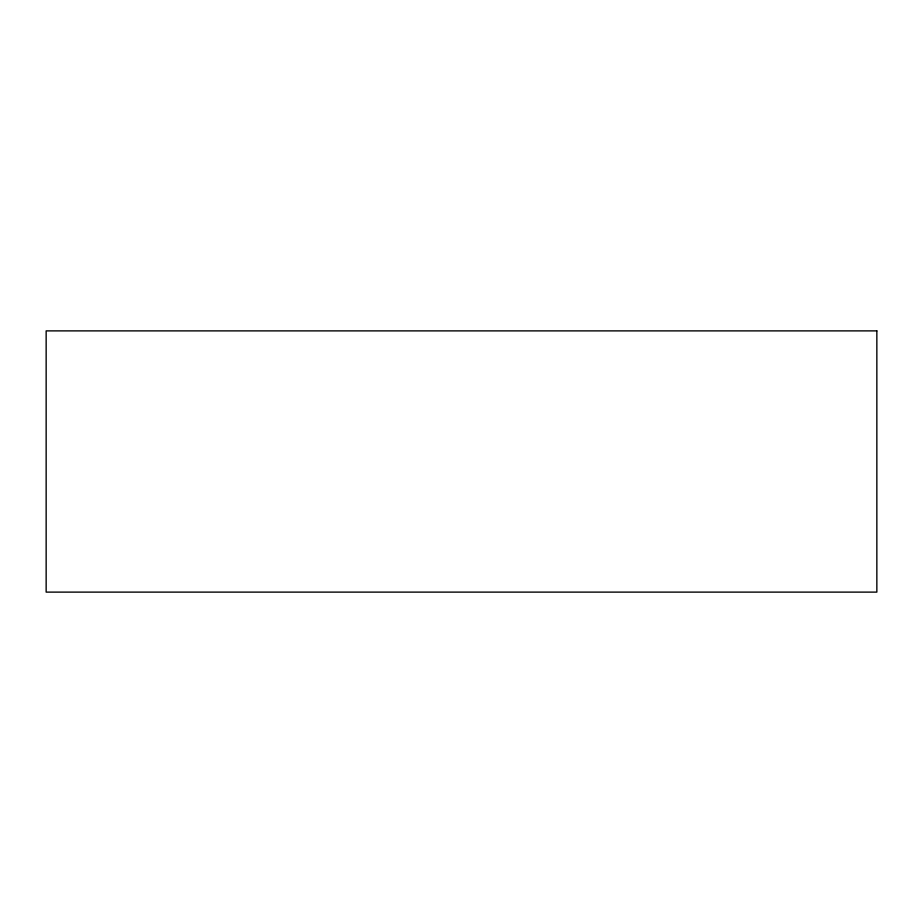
<?xml version="1.0" encoding="UTF-8"?>
<svg xmlns="http://www.w3.org/2000/svg" width="923" height="923" viewBox="0 0 923 923"><rect width="100%" height="100%" fill="white"/><g stroke="black" fill="none" stroke-linecap="round" stroke-linejoin="round"><path stroke-width="1.38" d="M876.85 330.884L46.15 330.884L46.15 592.116L876.85 592.116L876.85 330.884"/></g></svg>
